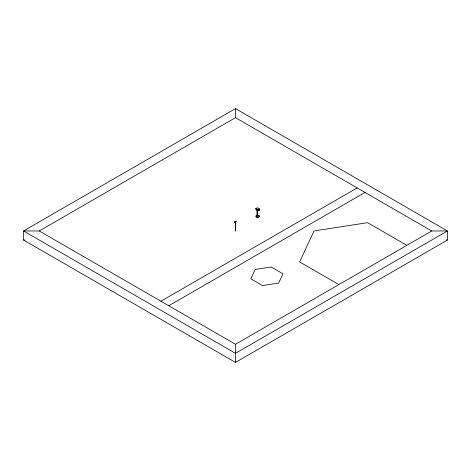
<?xml version="1.0" encoding="UTF-8"?>
<svg xmlns="http://www.w3.org/2000/svg" width="471" height="471" viewBox="0 0 471 471"><rect width="100%" height="100%" fill="white"/><g stroke="black" fill="none" stroke-linecap="round" stroke-linejoin="round"><path stroke-width="0.71" d="M255.8 208.494L257.755 209.63L259.327 208.73L257.372 207.793L255.8 208.494L255.871 209.642L257.825 210.578L259.397 209.672M258.626 209.73C258.944 210.902 258.862 208.959 258.979 209.978M258.697 209.819C258.92 211.232 259.78 208.688 258.714 209.583M259.162 209.819L259.109 209.436L258.809 209.748M235.547 221.971L235.212 221.829L235.547 221.971L235.382 230.996L235.418 221.918M235.27 221.947L235.524 222.094M235.912 221.358L234.576 222.035M235.217 230.902L235.547 230.902M256.954 216.301L257.625 216.301L256.954 216.301L256.954 209.778M258.956 210.101L259.032 209.648M258.862 209.842L258.614 209.836M258.744 209.465L259.021 210.042M234.582 222.024L235.918 221.335M235.5 108.601L23.55 230.967L23.55 240.033L235.5 362.399L447.45 240.033L447.45 230.967L235.5 108.601L235.5 117.662L39.252 230.967L23.55 230.967L235.5 353.338L447.45 230.967L431.748 230.967L235.5 344.272L39.252 230.967M160.923 301.216L357.177 187.911M168.777 305.75L365.025 192.445M257.378 209.96L256.966 209.825M23.55 240.033L24.975 240.033M446.025 240.033L447.45 240.033M235.5 117.662L431.748 230.967M406.867 245.332L367.615 222.671L313.998 230.967L299.633 261.923L338.885 284.584M259.327 208.73L259.391 209.878M258.149 209.613L258.214 210.555M257.755 209.63L257.825 210.578M257.625 210.502L257.625 216.301M235.5 344.272L235.5 362.399M259.291 216.283A1.666 0.96 0 0 1 257.248 217.461A1.666 0.96 0 0 1 256.507 215.848M258.862 215.848A1.666 0.96 0 0 1 259.127 216.048M234.799 222.271L236.195 221.435L234.811 222.23M255.123 269.494L250.813 278.779L262.588 285.579L278.673 283.089L282.983 273.804L271.208 267.004L255.123 269.494M256.848 216.907A1.666 0.96 0 0 0 259.344 216.077A1.666 0.96 0 0 0 256.848 215.241A1.666 0.96 0 0 0 256.848 216.907"/></g></svg>
